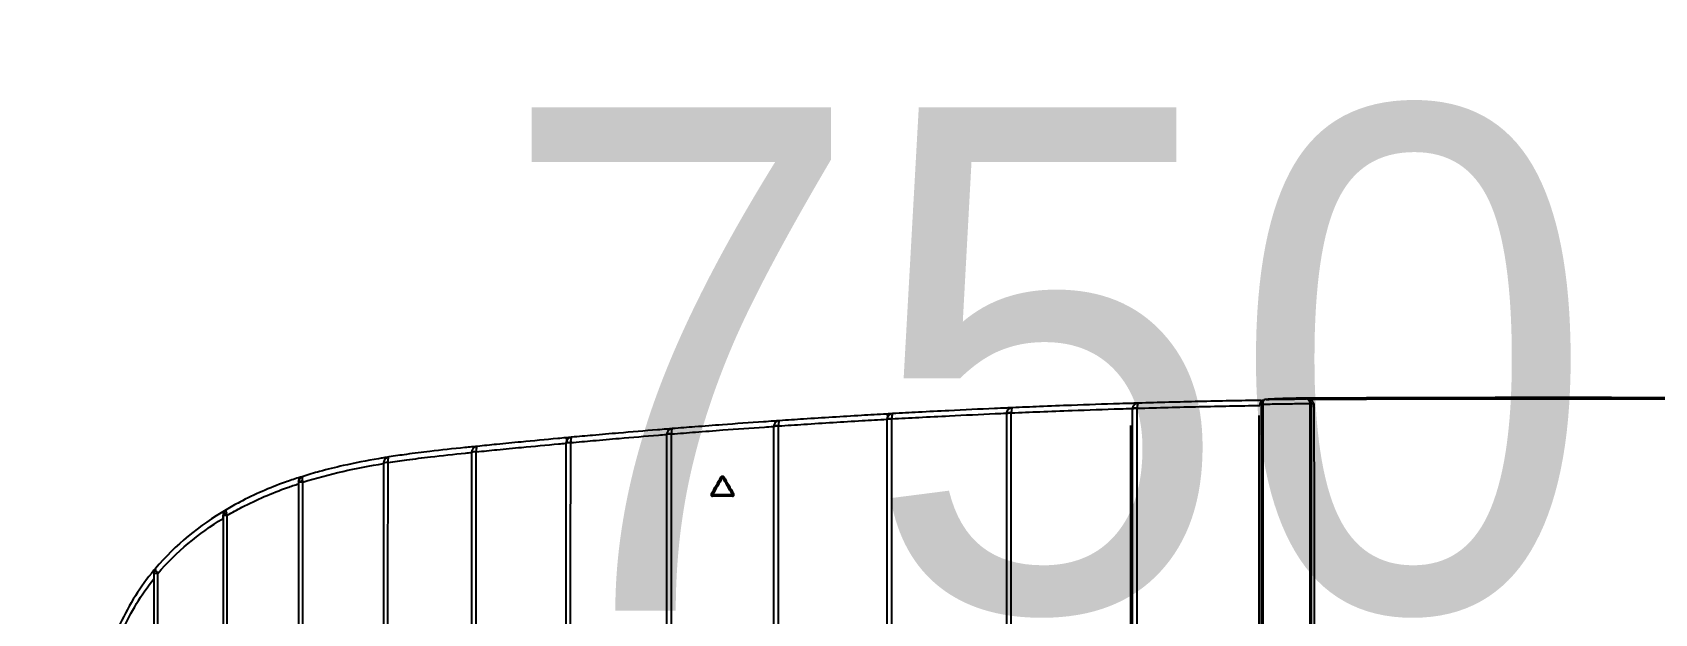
# Model space of a CAD drawing. Header units: inches. Extents: x -53835 to 52744, y -79586 to -50910.
# Drawn here: x 3322.4 to 3564.2, y -55171.4 to -55084.8 of the extents above; entities that cross this region are included whole.
import ezdxf

# ---------------------------------------------------------------- set-up
doc = ezdxf.new("R2010")
doc.units = ezdxf.units.IN
doc.header["$LTSCALE"] = 50
doc.header["$MEASUREMENT"] = 0
doc.layers.add('06-LIGHT', color=4, linetype='Continuous')
doc.layers.add('07-DIM WAL', color=5, linetype='Continuous')
doc.styles.add('스타일1', font='HY울릉도M.TTF')
doc.dimstyles.new('30', dxfattribs={"dimscale": 30, "dimtxt": 2.5, "dimasz": 2.5, "dimexe": 1.25, "dimexo": 2, "dimtad": 1, "dimdec": 0, "dimtxsty": '스타일1', "dimblk": 'DOTSMALL', "dimcen": 2.5, "dimclrd": 1, "dimclre": 1, "dimclrt": 2, "dimadec": 0, "dimazin": 0, "dimtfac": 1, "dimtix": 1, "dimtmove": 0, "dimatfit": 3, "dimldrblk": 'DOTSMALL', "dimfxl": 1.25, "dimarcsym": 0})

# ---------------------------------------------------------------- blocks, each defined once
blk = doc.blocks.new('_DOTSMALL')
at = {"color": 0, "linetype": 'ByBlock', "const_width": 0.5}
blk.add_lwpolyline([(-0.0625, 0, 1), (0.0625, 0, 1)], format="xyb", close=True, dxfattribs=at)
blk = doc.blocks.new('*D203')
at = {"layer": '07-DIM WAL', "color": 1, "lineweight": -2, "transparency": 16777216}
for p, q in [((3098.63, -55131.79), (3098.63, -55154.29)), ((3848.63, -55131.79), (3848.63, -55154.29)), ((3848.63, -55191.79), (3098.63, -55191.79))]:
    blk.add_line(p, q, dxfattribs=at)
at = {"layer": 'Defpoints', "color": 0, "transparency": 16777216}
for p in [(3098.63, -55191.79), (3098.63, -55191.79), (3848.63, -55191.79)]:
    blk.add_point(p, dxfattribs=at)
at = {"layer": '07-DIM WAL', "color": 1, "lineweight": -2, "transparency": 16777216, "xscale": 75, "yscale": 75, "zscale": 75, "rotation": 180}
blk.add_blockref('_DOTSMALL', (3098.63, -55191.79), dxfattribs=at)
at = {"layer": '07-DIM WAL', "color": 1, "lineweight": -2, "transparency": 16777216, "xscale": 75, "yscale": 75, "zscale": 75}
blk.add_blockref('_DOTSMALL', (3848.63, -55191.79), dxfattribs=at)
at = {"layer": '07-DIM WAL', "color": 2, "transparency": 16777216, "insert": (3473.63, -55134.04), "char_height": 75, "attachment_point": 5, "style": '스타일1'}
blk.add_mtext('750', dxfattribs=at)
blk = doc.blocks.new('*U255')
at = {"color": 8}
for p, q in [((0.23, 194), (0.05, 194)), ((0.05, 194), (0.05, 194)), ((0.16, 193.19), (0.16, 193.19)), ((0.09, 190.49), (0.09, 190.49)), ((0.1, 190.56), (0.1, 190.56)), ((0.12, 189.44), (0.12, 189.43)), ((0.25, 186.81), (0.25, 186.8)), ((0.25, 186.81), (0.25, 186.8)), ((5.89, 91.5), (5.89, 91.5)), ((7.26, 75.5), (7.26, 75.5)), ((18.64, 21), (18.64, 21))]:
    blk.add_line(p, q, dxfattribs=at)
for centre, radius, start, end in [((0.87, 193.8), 0.2, 90, 99.4283), ((15.4, 101.95), 0.25, 0, 120), ((15.4, 98.81), 0.25, 240, 0)]:
    blk.add_arc(centre, radius, start, end, dxfattribs=at)
at = {"color": 8, "extrusion": (0, 0, -1)}
blk.add_arc((-12.68, 100.38), 0.25, 300, 60, dxfattribs=at)
at = {"color": 8}
for centre, major_axis, ratio, start_param, end_param in [((1.22, 194.01), (-1, -0.011), 0.000851, 5.81073, 6.230827), ((0.73, 193.82), (-0.5, 0.021), 0.710917, 0.074486, 0.971745), ((0.78, 194.01), (-0.436, 0.245), 0.699022, 0.689796, 1.432768), ((0.81, 194.06), (-0.393, 0.309), 0.676566, 0.870738, 1.553972), ((0.87, 193.8), (0.033, -0.197), 0.348188, 3.1344, 4.658358), ((0.87, 193.8), (0, -0.2), 0.351833, 3.141593, 4.716068), ((0.99, 193.8), (0, -0.2), 0.205027, 3.141593, 4.714452), ((1.09, 186.26), (0, -0.2), 0.201921, 4.714424, 6.229723), ((1.81, 166.3), (0.127, 0.79), 0.18902, 1.609012, 3.142438), ((1.84, 166.3), (0, -0.8), 0.192414, 4.720156, 6.283185), ((2.54, 146.3), (0.111, 0.792), 0.18309, 1.608242, 3.142333), ((2.57, 146.3), (0, -0.8), 0.1863, 4.724017, 6.283185), ((3.49, 127.3), (0.096, 0.794), 0.175481, 1.613044, 3.142228), ((3.51, 127.3), (0, -0.8), 0.179084, 4.733363, 6.283185), ((4.61, 109.3), (0.081, 0.796), 0.16865, 1.619684, 3.142132), ((4.63, 109.3), (0, -0.8), 0.172581, 4.743891, 6.283185), ((12.68, 100.38), (0.125, -0.217), 0.126402, 3.141593, 4.620752), ((15.4, 101.95), (0.125, -0.217), 0.116328, 3.141593, 4.612423), ((15.4, 101.95), (-0.25, 0), 0.028883, 3.141593, 4.863098), ((12.68, 100.38), (-0.125, -0.217), 0.14247, 4.775685, 6.283185), ((15.4, 98.81), (-0.125, -0.217), 0.132333, 4.784137, 6.283185), ((15.4, 98.81), (0.25, 0), 0.003959, 0, 1.721518), ((5.87, 92.3), (0.067, 0.797), 0.161273, 1.629867, 3.14204), ((5.89, 92.3), (0, -0.8), 0.165536, 4.757669, 6.283185), ((7.25, 76.3), (0.052, 0.798), 0.150698, 1.642644, 3.141934), ((7.26, 76.3), (0, -0.8), 0.154906, 4.774382, 6.283185), ((8.7, 61.3), (0.033, 0.799), 0.136296, 1.657406, 3.14181), ((8.7, 61.3), (0, -0.8), 0.139682, 4.79332, 6.283185), ((10.39, 47.3), (0, 0.8), 0.145746, 1.678566, 3.141593), ((10.39, 47.3), (0, -0.8), 0.119511, 4.816375, 6.283185), ((13.43, 33.8), (0, -0.8), 0.265872, 4.896749, 6.283185), ((13.47, 33.8), (0, -0.8), 0.09375, 4.847187, 6.283185), ((18.64, 21.8), (0, 0.8), 0.414276, 1.924747, 3.141593), ((18.73, 21.8), (0, -0.8), 0.065781, 4.887072, 6.283185), ((27.95, 10.8), (0, -0.8), 0.036559, 4.947692, 6.283185), ((27.78, 10.8), (0, 0.8), 0.561889, 2.263316, 3.141593)]:
    blk.add_ellipse(centre, major_axis=major_axis, ratio=ratio, start_param=start_param, end_param=end_param, dxfattribs=at)
for points, degree in [([(2.71, 360.02), (0.55, 324.73), (-0.33, 289.36), (0.05, 194)], 3), ([(0.23, 194), (-0.16, 289.37), (0.73, 324.74), (2.88, 360.03)], 3), ([(0.23, 193.81), (0.23, 193.88), (0.23, 193.94), (0.23, 194)], 3), ([(0.33, 194), (0.35, 194.02), (0.37, 194.04), (0.4, 194.05)], 3), ([(0.95, 193.8), (0.9, 193.8), (0.85, 193.8), (0.8, 193.8)], 3), ([(0.87, 194), (0.91, 194), (0.95, 194), (0.99, 194)], 3), ([(0.99, 194), (1.16, 194), (1.33, 194), (1.5, 194)], 3), ([(0.09, 190.49), (0.1, 190.62), (0.1, 190.75), (0.11, 190.87)], 3), ([(0.13, 191.87), (0.1, 190.56)], 1), ([(0.16, 193.19), (0.14, 192.41)], 1), ([(0.09, 190.49), (0.09, 190.49), (0.09, 190.49), (0.09, 190.49)], 3), ([(0.4, 186), (0.4, 186.16), (0.39, 186.31), (0.39, 186.47)], 3), ([(0.63, 186), (0.48, 185.99), (0.4, 185.99), (0.4, 185.99)], 3), ([(0.63, 186), (0.65, 186.05), (0.7, 186.11), (0.75, 186.14)], 3), ([(0.99, 186.05), (1, 186.05), (1, 186.05), (1, 186.05)], 3), ([(1, 186.05), (1.61, 186.05), (2.22, 186.05), (2.84, 186.05)], 3), ([(0.85, 166.47), (0.86, 166.15), (0.87, 165.82), (0.88, 165.5)], 3), ([(1.69, 166.29), (1.68, 166.29), (1.67, 166.29), (1.66, 166.3)], 3), ([(1.68, 165.51), (1.74, 165.5), (1.79, 165.5), (1.84, 165.5)], 3), ([(1.58, 146.46), (1.59, 146.14), (1.6, 145.82), (1.62, 145.5)], 3), ([(2.42, 146.29), (2.41, 146.29), (2.4, 146.29), (2.39, 146.29)], 3), ([(2.43, 145.51), (2.48, 145.5), (2.52, 145.5), (2.57, 145.5)], 3), ([(3.13, 145.5), (3.13, 145.5), (3.13, 145.5), (3.13, 145.5)], 3), ([(2.57, 126.5), (2.57, 126.53), (2.76, 126.58), (3.06, 126.61)], 3), ([(3.37, 127.28), (3.36, 127.28), (3.35, 127.28), (3.34, 127.28)], 3), ([(3.39, 126.51), (3.43, 126.5), (3.47, 126.5), (3.51, 126.5)], 3), ([(3.64, 109.43), (3.66, 109.12), (3.68, 108.81), (3.7, 108.5)], 3), ([(4.49, 109.27), (4.49, 109.27), (4.48, 109.28), (4.47, 109.28)], 3), ([(4.53, 108.51), (4.56, 108.5), (4.6, 108.5), (4.63, 108.5)], 3), ([(4.9, 92.42), (4.93, 92.11), (4.95, 91.81), (4.97, 91.5)], 3), ([(5.76, 92.26), (5.75, 92.26), (5.75, 92.26), (5.74, 92.26)], 3), ([(5.81, 91.5), (5.83, 91.5), (5.86, 91.5), (5.89, 91.5)], 3), ([(6.28, 76.32), (6.3, 76.05), (6.33, 75.77), (6.35, 75.5)], 3), ([(6.35, 75.5), (6.35, 75.54), (6.73, 75.61), (7.2, 75.66)], 3), ([(7.14, 76.25), (7.13, 76.25), (7.13, 76.25), (7.12, 76.25)], 3), ([(76.54, 76.23), (53.32, 76.23), (30.15, 76.24), (7.14, 76.25)], 3), ([(7.2, 75.5), (7.22, 75.5), (7.24, 75.5), (7.26, 75.5)], 3), ([(7.26, 75.5), (30.26, 75.5), (53.41, 75.5), (76.61, 75.5)], 3), ([(8.59, 61.24), (8.59, 61.24), (8.59, 61.24), (8.58, 61.24)], 3), ([(78.06, 61.2), (54.84, 61.2), (31.66, 61.22), (8.59, 61.24)], 3), ([(8.66, 60.5), (8.68, 60.5), (8.69, 60.5), (8.7, 60.5)], 3), ([(8.7, 60.5), (31.76, 60.5), (54.93, 60.5), (78.14, 60.5)], 3), ([(9.41, 47.35), (9.45, 47.06), (9.49, 46.78), (9.54, 46.5)], 3), ([(10.3, 47.22), (10.29, 47.22), (10.28, 47.21), (10.27, 47.21)], 3), ([(79.64, 47.16), (56.48, 47.17), (33.35, 47.19), (10.3, 47.22)], 3), ([(10.39, 46.5), (33.44, 46.5), (56.56, 46.5), (79.72, 46.5)], 3), ([(10.39, 46.5), (10.39, 46.5), (10.39, 46.5), (10.39, 46.5)], 3), ([(13.39, 33.69), (12.09, 37.86), (11.15, 42.17), (10.44, 46.5)], 3), ([(13.39, 33.69), (13.34, 33.68), (13.28, 33.67), (13.22, 33.65)], 3), ([(81.3, 33.62), (58.63, 33.63), (35.99, 33.66), (13.39, 33.69)], 3), ([(12.71, 33), (12.7, 33.01), (12.8, 33.05), (12.97, 33.11)], 3), ([(13.43, 33), (13.44, 33), (13.46, 33), (13.47, 33)], 3), ([(13.47, 33), (36.07, 33), (58.71, 33), (81.38, 33)], 3), ([(17.79, 21.49), (20.27, 17.25), (23.41, 13.38), (27.13, 10.24)], 3), ([(18.67, 21.66), (18.56, 21.61), (18.44, 21.56), (18.33, 21.52)], 3), ([(27.93, 10.61), (24.48, 13.56), (21.57, 17.12), (19.17, 21)], 3), ([(27.43, 10), (27.43, 10)], 1)]:
    blk.add_open_spline(points, degree=degree, dxfattribs=at)
for points, degree, knots in [([(0.05, 194), (0.05, 193.53), (0.06, 193.07), (0.07, 192.25), (0.07, 191.9), (0.08, 191.2), (0.09, 190.84), (0.09, 190.49)], 3, [0, 0, 0, 0, 0.399294, 0.399294, 0.699647, 0.699647, 1, 1, 1, 1]), ([(0.8, 193.8), (0.74, 193.79), (0.68, 193.78), (0.54, 193.73), (0.47, 193.69), (0.34, 193.6), (0.28, 193.53), (0.19, 193.38), (0.16, 193.28), (0.16, 193.19)], 3, [0, 0, 0, 0, 0.154456, 0.154456, 0.374956, 0.374956, 0.653826, 0.653826, 1, 1, 1, 1]), ([(0.23, 193.81), (0.23, 193.87), (0.26, 193.93), (0.32, 193.99), (0.33, 194), (0.33, 194)], 3, [0, 0, 0, 0, 0.894177, 0.894177, 1, 1, 1, 1]), ([(0.4, 194.05), (0.43, 194.07), (0.47, 194.09), (0.58, 194.16), (0.66, 194.21), (0.79, 194.28), (0.82, 194.29), (0.88, 194.32), (0.9, 194.34), (0.95, 194.36), (0.96, 194.37), (0.98, 194.38), (0.99, 194.38), (1, 194.39), (1.01, 194.39), (1.01, 194.4), (1.02, 194.4), (1.02, 194.4), (1.02, 194.4), (1.03, 194.4)], 3, [0, 0, 0, 0, 0.211843, 0.211843, 0.618776, 0.618776, 0.759942, 0.759942, 0.870728, 0.870728, 0.929874, 0.929874, 0.961875, 0.961875, 0.979256, 0.979256, 0.992466, 0.992466, 1, 1, 1, 1]), ([(1.03, 194.4), (1.03, 194.4), (1.02, 194.4), (1.02, 194.39), (1.02, 194.39), (1.02, 194.38), (1.01, 194.38), (1.01, 194.36), (1, 194.36), (0.99, 194.33), (0.99, 194.32), (0.97, 194.28), (0.95, 194.25), (0.92, 194.19), (0.91, 194.15), (0.87, 194.07), (0.86, 194.03), (0.84, 193.99)], 3, [0, 0, 0, 0, 0.013568, 0.013568, 0.037214, 0.037214, 0.068468, 0.068468, 0.126077, 0.126077, 0.232683, 0.232683, 0.432706, 0.432706, 0.68324, 0.68324, 1, 1, 1, 1]), ([(0.9, 193.94), (5.81, 193.94), (10.75, 193.94), (20.63, 193.94), (25.58, 193.94), (40.44, 193.94), (50.37, 193.94), (80.23, 193.94), (100.21, 193.94), (140.17, 193.94), (160.16, 193.94), (200.13, 193.94), (220.12, 193.94), (320.05, 193.94), (400, 193.94), (479.94, 193.94)], 3, [0, 0, 0, 0, 0.03125, 0.03125, 0.0625, 0.0625, 0.125, 0.125, 0.25, 0.25, 0.375, 0.375, 0.5, 0.5, 1, 1, 1, 1]), ([(479.94, 193.8), (400.01, 193.8), (320.07, 193.8), (220.16, 193.8), (200.17, 193.8), (160.21, 193.8), (140.22, 193.8), (100.27, 193.8), (80.31, 193.8), (50.44, 193.8), (40.5, 193.8), (25.63, 193.8), (20.67, 193.8), (10.79, 193.8), (5.84, 193.8), (0.95, 193.8)], 3, [0, 0, 0, 0, 0.5, 0.5, 0.625, 0.625, 0.75, 0.75, 0.875, 0.875, 0.9375, 0.9375, 0.96875, 0.96875, 1, 1, 1, 1]), ([(0.95, 193.8), (0.95, 193.4), (0.96, 193.01), (0.97, 191.74), (0.98, 190.88), (1.01, 189.14), (1.02, 188.28), (1.04, 187.03), (1.05, 186.64), (1.05, 186.26)], 3, [0, 0, 0, 0, 0.157944, 0.157944, 0.502409, 0.502409, 0.846873, 0.846873, 1, 1, 1, 1]), ([(1.03, 194.4), (4.91, 194.37), (8.8, 194.41), (16.61, 194.41), (20.52, 194.41), (32.26, 194.41), (40.12, 194.41), (63.7, 194.41), (79.47, 194.41), (111.03, 194.41), (126.83, 194.41), (158.43, 194.41), (174.24, 194.41), (190.04, 194.41)], 3, [0, 0, 0, 0, 0.0625, 0.0625, 0.125, 0.125, 0.25, 0.25, 0.5, 0.5, 0.75, 0.75, 1, 1, 1, 1]), ([(189.04, 194), (186.07, 194), (183.09, 194), (160.13, 194), (140.14, 194), (100.18, 194), (80.2, 194), (50.34, 194), (40.41, 194), (25.55, 194), (20.6, 194), (10.93, 194), (6.2, 194), (1.5, 194)], 3, [0, 0, 0, 0, 0.047401, 0.047401, 0.366063, 0.366063, 0.684724, 0.684724, 0.844055, 0.844055, 0.92372, 0.92372, 1, 1, 1, 1]), ([(0.16, 193.19), (0.15, 192.75), (0.14, 192.31), (0.12, 191.43), (0.11, 191), (0.1, 190.56)], 3, [0, 0, 0, 0, 0.5, 0.5, 1, 1, 1, 1]), ([(0.25, 186.81), (0.24, 187.01), (0.24, 187.2), (0.22, 188.27), (0.21, 189.13), (0.19, 190.87), (0.18, 191.73), (0.16, 192.79), (0.16, 192.99), (0.16, 193.19)], 3, [0, 0, 0, 0, 0.092547, 0.092547, 0.500171, 0.500171, 0.907796, 0.907796, 1, 1, 1, 1]), ([(0.1, 190.56), (0.1, 190.49), (0.1, 190.42), (0.1, 190.26), (0.1, 190.17), (0.1, 190), (0.1, 189.91), (0.1, 189.74), (0.11, 189.65), (0.11, 189.53), (0.11, 189.48), (0.12, 189.44)], 3, [0, 0, 0, 0, 0.214453, 0.214453, 0.429132, 0.429132, 0.640881, 0.640881, 0.851843, 0.851843, 1, 1, 1, 1]), ([(0.12, 189.44), (0.14, 189), (0.16, 188.56), (0.2, 187.68), (0.22, 187.25), (0.25, 186.81)], 3, [0, 0, 0, 0, 0.5, 0.5, 1, 1, 1, 1]), ([(0.25, 186.81), (0.25, 186.74), (0.26, 186.68), (0.33, 186.53), (0.38, 186.45), (0.51, 186.34), (0.58, 186.3), (0.66, 186.26), (0.67, 186.26), (0.69, 186.25)], 3, [0, 0, 0, 0, 0.291599, 0.291599, 0.694986, 0.694986, 0.955686, 0.955686, 1, 1, 1, 1]), ([(0.26, 186.8), (0.26, 186.69), (0.3, 186.48), (0.48, 186.21), (0.66, 186.1), (0.76, 186.06)], 3, [0, 0, 0, 0, 0.370538, 0.716833, 1, 1, 1, 1]), ([(0.4, 186), (0.45, 182.72), (0.52, 179.43), (0.66, 172.92), (0.75, 169.7), (0.84, 166.47)], 3, [0, 0, 0, 0, 0.504534, 0.504534, 1, 1, 1, 1]), ([(1.2, 185.82), (1.11, 185.82), (1.03, 185.83), (0.87, 185.87), (0.8, 185.89), (0.7, 185.95), (0.66, 185.97), (0.63, 186)], 3, [0, 0, 0, 0, 0.3816, 0.3816, 0.752011, 0.752011, 1, 1, 1, 1]), ([(0.77, 186.05), (0.77, 186.05), (0.76, 186.05), (0.75, 186.06), (0.74, 186.06), (0.72, 186.07), (0.72, 186.08), (0.71, 186.09), (0.7, 186.11), (0.69, 186.14), (0.69, 186.16), (0.68, 186.2), (0.68, 186.23), (0.69, 186.25), (0.69, 186.25), (0.69, 186.25)], 3, [0, 0, 0, 0, 0.0305, 0.0305, 0.248677, 0.248677, 0.304697, 0.304697, 0.529926, 0.529926, 0.756562, 0.756562, 0.983109, 0.983109, 1, 1, 1, 1]), ([(0.69, 186.25), (0.7, 186.25), (0.72, 186.25), (0.84, 186.26), (0.94, 186.26), (1.05, 186.26)], 3, [0, 0, 0, 0, 0.159863, 0.159863, 1, 1, 1, 1]), ([(1.09, 186.06), (1, 186.06), (0.92, 186.06), (0.82, 186.06), (0.79, 186.05), (0.77, 186.05)], 3, [0, 0, 0, 0, 0.750656, 0.750656, 1, 1, 1, 1]), ([(0.77, 186.05), (0.77, 186.05), (0.78, 186.05), (0.8, 186.05), (0.81, 186.05), (0.84, 186.05), (0.86, 186.05), (0.92, 186.05), (0.96, 186.05), (0.99, 186.05)], 3, [0, 0, 0, 0, 0.113501, 0.113501, 0.256211, 0.256211, 0.505873, 0.505873, 1, 1, 1, 1]), ([(1.05, 186.26), (5.95, 186.26), (10.89, 186.26), (20.78, 186.26), (25.73, 186.26), (40.61, 186.26), (50.55, 186.26), (80.42, 186.26), (100.38, 186.26), (140.31, 186.26), (160.28, 186.26), (200.24, 186.26), (220.22, 186.26), (320.11, 186.26), (400.03, 186.26), (479.94, 186.26)], 3, [0, 0, 0, 0, 0.03125, 0.03125, 0.0625, 0.0625, 0.125, 0.125, 0.25, 0.25, 0.375, 0.375, 0.5, 0.5, 1, 1, 1, 1]), ([(479.94, 186.06), (400.03, 186.06), (320.12, 186.06), (220.24, 186.06), (200.26, 186.06), (160.31, 186.06), (140.32, 186.06), (100.39, 186.06), (80.43, 186.06), (50.57, 186.06), (40.64, 186.06), (25.77, 186.06), (20.81, 186.06), (10.93, 186.06), (5.99, 186.06), (1.09, 186.06)], 3, [0, 0, 0, 0, 0.5, 0.5, 0.625, 0.625, 0.75, 0.75, 0.875, 0.875, 0.9375, 0.9375, 0.96875, 0.96875, 1, 1, 1, 1]), ([(1.66, 166.3), (1.56, 169.59), (1.47, 172.87), (1.32, 179.38), (1.26, 182.6), (1.2, 185.82)], 3, [0, 0, 0, 0, 0.505483, 0.505483, 1, 1, 1, 1]), ([(110.14, 185.7), (92.03, 185.7), (73.95, 185.7), (46.89, 185.7), (37.88, 185.7), (20.18, 185.7), (11.47, 185.7), (2.83, 185.7)], 3, [0, 0, 0, 0, 0.503675, 0.503675, 0.755513, 0.755513, 1, 1, 1, 1]), ([(2.84, 186.05), (2.84, 186.04), (2.84, 186.03), (2.84, 186.02), (2.84, 186.02), (2.84, 186.02)], 3, [0, 0, 0, 0, 0.865418, 0.865418, 1, 1, 1, 1]), ([(2.84, 186.02), (7.73, 186.02), (12.66, 186.02), (22.51, 186.02), (27.44, 186.02), (42.25, 186.02), (52.15, 186.02), (81.91, 186.02), (101.8, 186.02), (141.56, 186.02), (161.46, 186.02), (201.24, 186.02), (221.14, 186.02), (320.6, 186.02), (400.17, 186.02), (479.74, 186.02)], 3, [0, 0, 0, 0, 0.03125, 0.03125, 0.0625, 0.0625, 0.125, 0.125, 0.25, 0.25, 0.375, 0.375, 0.5, 0.5, 1, 1, 1, 1]), ([(0.84, 166.47), (0.84, 166.47), (0.84, 166.47), (0.85, 166.45), (0.85, 166.44), (0.89, 166.41), (0.91, 166.4), (1, 166.36), (1.08, 166.35), (1.23, 166.32), (1.31, 166.31), (1.47, 166.3), (1.56, 166.3), (1.66, 166.3)], 3, [0, 0, 0, 0, 0.004657, 0.004657, 0.171177, 0.171177, 0.329676, 0.329676, 0.60266, 0.60266, 0.791779, 0.791779, 1, 1, 1, 1]), ([(0.84, 166.47), (0.84, 166.47), (0.84, 166.47), (0.85, 166.39), (0.86, 166.31), (0.9, 166.17), (0.92, 166.1), (1.02, 165.93), (1.1, 165.83), (1.26, 165.69), (1.33, 165.64), (1.5, 165.56), (1.59, 165.53), (1.68, 165.51)], 3, [0, 0, 0, 0, 0.004657, 0.004657, 0.171178, 0.171178, 0.329678, 0.329678, 0.602664, 0.602664, 0.791782, 0.791782, 1, 1, 1, 1]), ([(0.88, 165.5), (0.88, 165.5), (0.88, 165.5), (0.9, 164.83), (0.92, 164.16), (1.02, 160.96), (1.1, 158.41), (1.26, 154.17), (1.32, 152.47), (1.45, 149.34), (1.51, 147.9), (1.57, 146.46)], 3, [0, 0, 0, 0, 0.000003, 0.000003, 0.105523, 0.105523, 0.506415, 0.506415, 0.773572, 0.773572, 1, 1, 1, 1]), ([(110.14, 166.3), (91.98, 166.29), (73.83, 166.29), (46.68, 166.29), (37.64, 166.29), (19.62, 166.29), (10.61, 166.29), (1.69, 166.29)], 3, [0, 0, 0, 0, 0.5, 0.5, 0.75, 0.75, 1, 1, 1, 1]), ([(2.39, 146.29), (2.33, 147.8), (2.26, 149.32), (2.13, 152.53), (2.07, 154.24), (1.91, 158.5), (1.82, 161.06), (1.72, 164.24), (1.71, 164.87), (1.69, 165.5), (1.69, 165.5), (1.69, 165.5)], 3, [0, 0, 0, 0, 0.235766, 0.235766, 0.501866, 0.501866, 0.901174, 0.901174, 0.999997, 0.999997, 1, 1, 1, 1]), ([(1.84, 165.5), (7.54, 165.5), (13.28, 165.5), (24.76, 165.5), (30.51, 165.5), (47.77, 165.5), (59.31, 165.5), (70.86, 165.5)], 3, [0, 0, 0, 0, 0.25, 0.25, 0.5, 0.5, 1, 1, 1, 1]), ([(57.94, 165.3), (48.98, 165.3), (40.03, 165.3), (22.17, 165.3), (13.25, 165.3), (4.39, 165.3)], 3, [0, 0, 0, 0, 0.5, 0.5, 1, 1, 1, 1]), ([(1.57, 146.46), (1.57, 146.46), (1.57, 146.46), (1.57, 146.44), (1.58, 146.42), (1.62, 146.4), (1.64, 146.38), (1.73, 146.35), (1.81, 146.33), (1.97, 146.31), (2.04, 146.3), (2.2, 146.29), (2.3, 146.29), (2.39, 146.29)], 3, [0, 0, 0, 0, 0.004636, 0.004636, 0.174157, 0.174157, 0.335163, 0.335163, 0.60541, 0.60541, 0.79332, 0.79332, 1, 1, 1, 1]), ([(1.57, 146.46), (1.57, 146.46), (1.57, 146.45), (1.57, 146.37), (1.59, 146.3), (1.63, 146.15), (1.66, 146.08), (1.75, 145.91), (1.84, 145.81), (2, 145.67), (2.07, 145.63), (2.24, 145.55), (2.33, 145.52), (2.43, 145.51)], 3, [0, 0, 0, 0, 0.004636, 0.004636, 0.174161, 0.174161, 0.335167, 0.335167, 0.60541, 0.60541, 0.793318, 0.793318, 1, 1, 1, 1]), ([(1.62, 145.5), (1.62, 145.5), (1.62, 145.5), (1.64, 144.87), (1.67, 144.25), (1.81, 141.21), (1.92, 138.79), (2.12, 134.75), (2.2, 133.14), (2.36, 130.16), (2.44, 128.8), (2.51, 127.44)], 3, [0, 0, 0, 0, 0.000003, 0.000003, 0.104408, 0.104408, 0.506463, 0.506463, 0.77438, 0.77438, 1, 1, 1, 1]), ([(71.6, 146.29), (60.01, 146.29), (48.45, 146.29), (25.37, 146.29), (13.84, 146.29), (2.42, 146.29)], 3, [0, 0, 0, 0, 0.5, 0.5, 1, 1, 1, 1]), ([(3.34, 127.28), (3.26, 128.72), (3.18, 130.15), (3.02, 133.2), (2.94, 134.83), (2.74, 138.88), (2.62, 141.31), (2.49, 144.33), (2.46, 144.91), (2.44, 145.5), (2.44, 145.5), (2.44, 145.5)], 3, [0, 0, 0, 0, 0.235564, 0.235564, 0.502554, 0.502554, 0.903218, 0.903218, 0.999997, 0.999997, 1, 1, 1, 1]), ([(2.57, 145.5), (13.97, 145.5), (25.48, 145.5), (48.52, 145.5), (60.07, 145.5), (71.64, 145.5)], 3, [0, 0, 0, 0, 0.5, 0.5, 1, 1, 1, 1]), ([(2.51, 127.44), (2.51, 127.44), (2.51, 127.44), (2.51, 127.43), (2.52, 127.41), (2.56, 127.38), (2.59, 127.37), (2.68, 127.34), (2.76, 127.32), (2.92, 127.3), (2.99, 127.29), (3.16, 127.28), (3.25, 127.28), (3.34, 127.28)], 3, [0, 0, 0, 0, 0.004615, 0.004615, 0.177178, 0.177178, 0.340689, 0.340689, 0.607806, 0.607806, 0.79476, 0.79476, 1, 1, 1, 1]), ([(2.51, 127.44), (2.51, 127.44), (2.51, 127.44), (2.52, 127.36), (2.53, 127.28), (2.58, 127.13), (2.61, 127.06), (2.71, 126.89), (2.79, 126.79), (2.96, 126.66), (3.03, 126.62), (3.2, 126.54), (3.3, 126.52), (3.39, 126.51)], 3, [0, 0, 0, 0, 0.004615, 0.004615, 0.177182, 0.177182, 0.340693, 0.340693, 0.607806, 0.607806, 0.794758, 0.794758, 1, 1, 1, 1]), ([(2.52, 127.44), (2.53, 127.26), (2.54, 127.08), (2.56, 126.76), (2.56, 126.63), (2.57, 126.5), (2.57, 126.5), (2.57, 126.5)], 3, [0, 0, 0, 0, 0.584735, 0.584735, 0.999937, 0.999937, 1, 1, 1, 1]), ([(2.57, 126.5), (2.57, 126.5), (2.57, 126.5), (2.65, 125.15), (2.72, 123.81), (2.89, 120.93), (2.99, 119.4), (3.18, 116.33), (3.28, 114.8), (3.46, 111.99), (3.55, 110.71), (3.63, 109.43)], 3, [0, 0, 0, 0, 0.000004, 0.000004, 0.237138, 0.237138, 0.506455, 0.506455, 0.775615, 0.775615, 1, 1, 1, 1]), ([(72.59, 127.29), (61, 127.29), (49.43, 127.28), (26.34, 127.28), (14.81, 127.28), (3.37, 127.28)], 3, [0, 0, 0, 0, 0.5, 0.5, 1, 1, 1, 1]), ([(4.47, 109.28), (4.38, 110.63), (4.29, 111.98), (4.1, 114.87), (4, 116.41), (3.81, 119.5), (3.72, 121.04), (3.55, 123.89), (3.47, 125.2), (3.4, 126.51)], 3, [0, 0, 0, 0, 0.234873, 0.234873, 0.503118, 0.503118, 0.771519, 0.771519, 1, 1, 1, 1]), ([(3.51, 126.5), (14.94, 126.5), (26.45, 126.5), (49.51, 126.5), (61.07, 126.5), (72.64, 126.5)], 3, [0, 0, 0, 0, 0.5, 0.5, 1, 1, 1, 1]), ([(3.63, 109.43), (3.63, 109.43), (3.63, 109.43), (3.63, 109.41), (3.65, 109.4), (3.69, 109.37), (3.71, 109.35), (3.81, 109.32), (3.89, 109.3), (4.05, 109.29), (4.12, 109.28), (4.28, 109.27), (4.38, 109.27), (4.47, 109.28)], 3, [0, 0, 0, 0, 0.004597, 0.004597, 0.179593, 0.179593, 0.345083, 0.345083, 0.60954, 0.60954, 0.795855, 0.795855, 1, 1, 1, 1]), ([(3.63, 109.43), (3.63, 109.43), (3.63, 109.43), (3.64, 109.34), (3.66, 109.26), (3.7, 109.11), (3.74, 109.04), (3.84, 108.87), (3.93, 108.78), (4.09, 108.65), (4.17, 108.61), (4.34, 108.54), (4.43, 108.52), (4.53, 108.51)], 3, [0, 0, 0, 0, 0.004597, 0.004597, 0.179597, 0.179597, 0.345088, 0.345088, 0.609538, 0.609538, 0.795853, 0.795853, 1, 1, 1, 1]), ([(3.7, 108.5), (3.7, 108.5), (3.7, 108.5), (3.74, 107.97), (3.78, 107.43), (3.96, 104.72), (4.12, 102.54), (4.39, 98.91), (4.5, 97.46), (4.71, 94.81), (4.8, 93.61), (4.9, 92.42)], 3, [0, 0, 0, 0, 0.000004, 0.000004, 0.099857, 0.099857, 0.50649, 0.50649, 0.77742, 0.77742, 1, 1, 1, 1]), ([(73.77, 109.28), (62.17, 109.28), (50.59, 109.28), (27.49, 109.27), (15.95, 109.27), (4.49, 109.27)], 3, [0, 0, 0, 0, 0.5, 0.5, 1, 1, 1, 1]), ([(5.74, 92.26), (5.64, 93.53), (5.54, 94.8), (5.33, 97.53), (5.22, 98.99), (4.95, 102.65), (4.79, 104.85), (4.61, 107.52), (4.57, 108.01), (4.54, 108.5), (4.54, 108.5), (4.54, 108.5)], 3, [0, 0, 0, 0, 0.233824, 0.233824, 0.504066, 0.504066, 0.909668, 0.909668, 0.999996, 0.999996, 1, 1, 1, 1]), ([(4.63, 108.5), (16.08, 108.5), (27.6, 108.5), (50.68, 108.5), (62.24, 108.5), (73.83, 108.5)], 3, [0, 0, 0, 0, 0.5, 0.5, 1, 1, 1, 1]), ([(12.56, 100.6), (13, 100.85), (13.44, 101.11), (14.35, 101.63), (14.81, 101.9), (15.27, 102.16)], 3, [0, 0, 0, 0, 0.489286, 0.489286, 1, 1, 1, 1]), ([(15.36, 101.96), (14.9, 101.69), (14.43, 101.42), (13.53, 100.9), (13.09, 100.64), (12.64, 100.39)], 3, [0, 0, 0, 0, 0.510714, 0.510714, 1, 1, 1, 1]), ([(15.36, 98.82), (15.36, 99.34), (15.36, 99.86), (15.36, 100.91), (15.36, 101.43), (15.36, 101.96)], 3, [0, 0, 0, 0, 0.50116, 0.50116, 1, 1, 1, 1]), ([(15.65, 101.95), (15.65, 101.43), (15.65, 100.91), (15.65, 99.86), (15.65, 99.34), (15.65, 98.81)], 3, [0, 0, 0, 0, 0.498839, 0.498839, 1, 1, 1, 1]), ([(15.27, 98.6), (14.83, 98.85), (14.38, 99.11), (13.48, 99.63), (13.02, 99.9), (12.56, 100.16)], 3, [0, 0, 0, 0, 0.489926, 0.489926, 1, 1, 1, 1]), ([(12.64, 100.39), (13.1, 100.12), (13.57, 99.85), (14.47, 99.33), (14.91, 99.07), (15.36, 98.82)], 3, [0, 0, 0, 0, 0.510078, 0.510078, 1, 1, 1, 1]), ([(4.9, 92.42), (4.9, 92.42), (4.9, 92.42), (4.9, 92.4), (4.91, 92.38), (4.95, 92.35), (4.98, 92.34), (5.08, 92.3), (5.16, 92.29), (5.31, 92.27), (5.39, 92.26), (5.55, 92.26), (5.65, 92.26), (5.74, 92.26)], 3, [0, 0, 0, 0, 0.004579, 0.004579, 0.181838, 0.181838, 0.349144, 0.349144, 0.6109, 0.6109, 0.796796, 0.796796, 1, 1, 1, 1]), ([(4.9, 92.42), (4.9, 92.42), (4.9, 92.42), (4.9, 92.33), (4.92, 92.25), (4.97, 92.1), (5.01, 92.03), (5.11, 91.86), (5.2, 91.77), (5.37, 91.64), (5.45, 91.6), (5.62, 91.53), (5.71, 91.51), (5.81, 91.5)], 3, [0, 0, 0, 0, 0.004579, 0.004579, 0.181841, 0.181841, 0.349149, 0.349149, 0.610898, 0.610898, 0.796793, 0.796793, 1, 1, 1, 1]), ([(4.97, 91.5), (4.97, 91.5), (4.97, 91.5), (5.01, 91.01), (5.05, 90.53), (5.26, 87.99), (5.43, 85.92), (5.72, 82.49), (5.84, 81.11), (6.06, 78.63), (6.16, 77.52), (6.26, 76.41)], 3, [0, 0, 0, 0, 0.000004, 0.000004, 0.096735, 0.096735, 0.506429, 0.506429, 0.779373, 0.779373, 1, 1, 1, 1]), ([(75.09, 92.26), (69.32, 92.26), (63.54, 92.26), (51.83, 92.26), (45.9, 92.26), (33.39, 92.26), (26.81, 92.26), (15.41, 92.26), (10.58, 92.26), (5.76, 92.26)], 3, [0, 0, 0, 0, 0.249054, 0.249054, 0.505367, 0.505367, 0.790188, 0.790188, 1, 1, 1, 1]), ([(7.12, 76.25), (7.02, 77.43), (6.91, 78.61), (6.68, 81.18), (6.56, 82.57), (6.26, 86.03), (6.09, 88.11), (5.89, 90.62), (5.85, 91.06), (5.82, 91.5), (5.82, 91.5), (5.82, 91.5)], 3, [0, 0, 0, 0, 0.232545, 0.232545, 0.504897, 0.504897, 0.913704, 0.913704, 0.999996, 0.999996, 1, 1, 1, 1]), ([(5.89, 91.5), (10.7, 91.5), (15.53, 91.5), (26.92, 91.5), (33.49, 91.5), (45.99, 91.5), (51.92, 91.5), (63.62, 91.5), (69.39, 91.5), (75.16, 91.5)], 3, [0, 0, 0, 0, 0.20974, 0.20974, 0.494552, 0.494552, 0.750903, 0.750903, 1, 1, 1, 1]), ([(6.26, 76.41), (6.26, 76.41), (6.26, 76.41), (6.27, 76.4), (6.27, 76.4), (6.27, 76.38), (6.28, 76.37), (6.32, 76.34), (6.36, 76.32), (6.45, 76.29), (6.53, 76.27), (6.69, 76.25), (6.77, 76.25), (6.94, 76.24), (7.03, 76.25), (7.12, 76.25)], 3, [0, 0, 0, 0, 0.004554, 0.004554, 0.044272, 0.044272, 0.184889, 0.184889, 0.355045, 0.355045, 0.613023, 0.613023, 0.798214, 0.798214, 1, 1, 1, 1]), ([(6.26, 76.41), (6.26, 76.41), (6.27, 76.41), (6.27, 76.38), (6.27, 76.37), (6.28, 76.28), (6.3, 76.22), (6.35, 76.08), (6.39, 76.01), (6.5, 75.84), (6.58, 75.75), (6.75, 75.63), (6.83, 75.59), (7, 75.53), (7.1, 75.51), (7.2, 75.5)], 3, [0, 0, 0, 0, 0.004555, 0.004555, 0.044275, 0.044275, 0.184893, 0.184893, 0.355049, 0.355049, 0.61302, 0.61302, 0.79821, 0.79821, 1, 1, 1, 1]), ([(6.35, 75.5), (6.35, 75.5), (6.35, 75.5), (6.39, 75.06), (6.43, 74.63), (6.65, 72.25), (6.83, 70.31), (7.15, 67.07), (7.27, 65.77), (7.5, 63.45), (7.61, 62.43), (7.71, 61.4)], 3, [0, 0, 0, 0, 0.000004, 0.000004, 0.093122, 0.093122, 0.506225, 0.506225, 0.781415, 0.781415, 1, 1, 1, 1]), ([(8.58, 61.24), (8.47, 62.33), (8.36, 63.43), (8.12, 65.84), (8, 67.14), (7.68, 70.41), (7.5, 72.38), (7.28, 74.72), (7.24, 75.11), (7.21, 75.5), (7.21, 75.5), (7.21, 75.5)], 3, [0, 0, 0, 0, 0.231179, 0.231179, 0.505815, 0.505815, 0.918087, 0.918087, 0.999996, 0.999996, 1, 1, 1, 1]), ([(7.26, 75.5), (23.13, 75.5), (41.41, 75.5), (58.56, 75.5), (76.61, 75.5)], 2, [0, 0, 0, 0.492905, 0.492905, 1, 1, 1]), ([(7.71, 61.4), (7.71, 61.4), (7.71, 61.4), (7.71, 61.39), (7.71, 61.38), (7.72, 61.36), (7.73, 61.35), (7.78, 61.32), (7.81, 61.3), (7.91, 61.27), (7.99, 61.25), (8.15, 61.23), (8.23, 61.23), (8.4, 61.23), (8.49, 61.23), (8.58, 61.24)], 3, [0, 0, 0, 0, 0.004516, 0.004516, 0.060274, 0.060274, 0.189768, 0.189768, 0.363921, 0.363921, 0.61661, 0.61661, 0.800474, 0.800474, 1, 1, 1, 1]), ([(7.71, 61.4), (7.71, 61.4), (7.71, 61.4), (7.71, 61.37), (7.72, 61.34), (7.73, 61.25), (7.75, 61.19), (7.8, 61.06), (7.84, 60.99), (7.96, 60.82), (8.05, 60.74), (8.22, 60.62), (8.3, 60.58), (8.47, 60.52), (8.57, 60.5), (8.66, 60.5)], 3, [0, 0, 0, 0, 0.004516, 0.004516, 0.060277, 0.060277, 0.189772, 0.189772, 0.363924, 0.363924, 0.616606, 0.616606, 0.800469, 0.800469, 1, 1, 1, 1]), ([(7.72, 61.35), (7.75, 61.07), (7.78, 60.78), (7.84, 60.14), (7.88, 59.77), (8.1, 57.56), (8.3, 55.7), (8.66, 52.62), (8.82, 51.38), (9.12, 49.21), (9.25, 48.28), (9.4, 47.35)], 3, [0, 0, 0, 0, 0.060502, 0.060502, 0.138457, 0.138457, 0.534383, 0.534383, 0.798681, 0.798681, 1, 1, 1, 1]), ([(10.3, 47.22), (10.14, 48.22), (9.99, 49.22), (9.69, 51.46), (9.53, 52.7), (9.16, 55.81), (8.96, 57.68), (8.74, 59.87), (8.71, 60.18), (8.68, 60.5), (8.68, 60.5), (8.68, 60.5)], 3, [0, 0, 0, 0, 0.227114, 0.227114, 0.507581, 0.507581, 0.928515, 0.928515, 0.999968, 0.999968, 1, 1, 1, 1]), ([(9.4, 47.35), (9.4, 47.35), (9.4, 47.34), (9.4, 47.34), (9.4, 47.33), (9.41, 47.31), (9.42, 47.3), (9.46, 47.27), (9.5, 47.25), (9.6, 47.22), (9.68, 47.21), (9.84, 47.19), (9.91, 47.19), (10.08, 47.2), (10.18, 47.2), (10.27, 47.21)], 3, [0, 0, 0, 0, 0.004561, 0.004561, 0.045321, 0.045321, 0.183106, 0.183106, 0.351747, 0.351747, 0.609125, 0.609125, 0.796595, 0.796595, 1, 1, 1, 1]), ([(9.4, 47.35), (9.4, 47.34), (9.4, 47.34), (9.4, 47.32), (9.41, 47.3), (9.43, 47.22), (9.45, 47.16), (9.5, 47.03), (9.54, 46.96), (9.66, 46.8), (9.76, 46.71), (9.93, 46.6), (10.02, 46.57), (10.19, 46.51), (10.29, 46.5), (10.39, 46.5)], 3, [0, 0, 0, 0, 0.00456, 0.00456, 0.045326, 0.045326, 0.183125, 0.183125, 0.351772, 0.351772, 0.609152, 0.609152, 0.796616, 0.796616, 1, 1, 1, 1]), ([(9.54, 46.5), (9.54, 46.5), (9.54, 46.5), (9.58, 46.24), (9.63, 45.98), (9.99, 43.82), (10.36, 41.93), (11.06, 38.81), (11.37, 37.56), (11.95, 35.45), (12.21, 34.57), (12.48, 33.7)], 3, [0, 0, 0, 0, 0.000005, 0.000005, 0.060466, 0.060466, 0.498822, 0.498822, 0.791344, 0.791344, 1, 1, 1, 1]), ([(13.22, 33.65), (13.13, 33.63), (13.03, 33.62), (12.87, 33.6), (12.8, 33.6), (12.65, 33.6), (12.58, 33.62), (12.51, 33.66), (12.49, 33.68), (12.48, 33.7), (12.48, 33.7), (12.48, 33.7)], 3, [0, 0, 0, 0, 0.244338, 0.244338, 0.46683, 0.46683, 0.78498, 0.78498, 0.994908, 0.994908, 1, 1, 1, 1]), ([(13.43, 33), (13.33, 33), (13.22, 33.02), (13.04, 33.08), (12.95, 33.12), (12.76, 33.25), (12.67, 33.35), (12.55, 33.53), (12.51, 33.61), (12.48, 33.7), (12.48, 33.7), (12.48, 33.7)], 3, [0, 0, 0, 0, 0.244299, 0.244299, 0.466785, 0.466785, 0.784954, 0.784954, 0.994912, 0.994912, 1, 1, 1, 1]), ([(12.48, 33.7), (12.53, 33.57), (12.57, 33.44), (12.64, 33.21), (12.67, 33.1), (12.71, 33), (12.71, 33), (12.71, 33)], 3, [0, 0, 0, 0, 0.553326, 0.553326, 0.999919, 0.999919, 1, 1, 1, 1]), ([(12.71, 33), (12.71, 33), (12.71, 33), (12.93, 32.29), (13.16, 31.59), (13.85, 29.65), (14.34, 28.42), (15.39, 26), (15.97, 24.81), (16.97, 22.92), (17.36, 22.2), (17.78, 21.49)], 3, [0, 0, 0, 0, 0.000005, 0.000005, 0.176011, 0.176011, 0.489497, 0.489497, 0.803985, 0.803985, 1, 1, 1, 1]), ([(18.67, 21.66), (18.23, 22.42), (17.8, 23.2), (16.79, 25.15), (16.22, 26.34), (15.18, 28.75), (14.7, 29.98), (14.05, 31.81), (13.86, 32.4), (13.67, 33)], 3, [0, 0, 0, 0, 0.213946, 0.213946, 0.53186, 0.53186, 0.848701, 0.848701, 1, 1, 1, 1]), ([(17.78, 21.49), (17.78, 21.49), (17.78, 21.49), (17.79, 21.47), (17.82, 21.45), (17.91, 21.43), (17.98, 21.43), (18.15, 21.46), (18.24, 21.49), (18.33, 21.52)], 3, [0, 0, 0, 0, 0.00621, 0.00621, 0.286125, 0.286125, 0.666926, 0.666926, 1, 1, 1, 1]), ([(17.78, 21.49), (17.78, 21.49), (17.78, 21.49), (17.83, 21.41), (17.89, 21.33), (18.06, 21.18), (18.18, 21.11), (18.41, 21.02), (18.53, 21), (18.64, 21)], 3, [0, 0, 0, 0, 0.006203, 0.006203, 0.286153, 0.286153, 0.666961, 0.666961, 1, 1, 1, 1]), ([(18.64, 21), (18.64, 21), (18.65, 21), (18.67, 21), (18.7, 21), (18.73, 21)], 3, [0, 0, 0, 0, 0.078683, 0.078683, 1, 1, 1, 1]), ([(19.17, 21), (19, 21), (18.83, 21), (18.66, 21), (18.65, 21), (18.64, 21)], 3, [0, 0, 0, 0, 0.941032, 0.941032, 1, 1, 1, 1]), ([(82.89, 21.57), (74.02, 21.58), (65.16, 21.59), (46.46, 21.62), (36.63, 21.63), (24.09, 21.65), (21.38, 21.66), (18.67, 21.66)], 3, [0, 0, 0, 0, 0.413984, 0.413984, 0.873443, 0.873443, 1, 1, 1, 1]), ([(18.73, 21), (21.43, 21), (24.14, 21), (36.67, 21), (46.5, 21), (65.21, 21), (74.09, 21), (82.97, 21)], 3, [0, 0, 0, 0, 0.12646, 0.12646, 0.585568, 0.585568, 1, 1, 1, 1]), ([(19.17, 21), (29.56, 21), (39.96, 21), (61.12, 21), (71.89, 21), (82.76, 21), (82.87, 21), (82.97, 21)], 3, [0, 0, 0, 0, 0.488967, 0.488967, 0.995055, 0.995055, 1, 1, 1, 1]), ([(27.93, 10.61), (27.82, 10.54), (27.71, 10.46), (27.59, 10.39), (27.58, 10.38), (27.52, 10.34), (27.47, 10.31), (27.43, 10.29)], 3, [0, 0, 0, 0, 0.602639, 0.602639, 0.700862, 0.700862, 1, 1, 1, 1]), ([(84.44, 10.53), (84.44, 10.53), (84.44, 10.53), (80.44, 10.53), (76.44, 10.53), (66.94, 10.54), (61.45, 10.55), (50.47, 10.57), (44.97, 10.58), (35.63, 10.6), (31.78, 10.6), (27.93, 10.61)], 3, [0, 0, 0, 0, 0.000001, 0.000001, 0.21248, 0.21248, 0.503983, 0.503983, 0.795486, 0.795486, 1, 1, 1, 1]), ([(27.13, 10.24), (27.13, 10.24), (27.13, 10.24), (27.16, 10.22), (27.19, 10.21), (27.26, 10.22), (27.31, 10.23), (27.38, 10.26), (27.4, 10.27), (27.43, 10.29)], 3, [0, 0, 0, 0, 0.00913, 0.00913, 0.424234, 0.424234, 0.800681, 0.800681, 1, 1, 1, 1]), ([(27.13, 10.24), (27.13, 10.23), (27.14, 10.23), (27.21, 10.17), (27.3, 10.12), (27.47, 10.05), (27.55, 10.02), (27.69, 10), (27.73, 10), (27.78, 10)], 3, [0, 0, 0, 0, 0.009114, 0.009114, 0.424228, 0.424228, 0.805411, 0.805411, 1, 1, 1, 1]), ([(27.16, 10.22), (27.16, 10.22), (27.16, 10.21), (27.18, 10.2), (27.23, 10.15), (27.31, 10.09), (27.37, 10.04), (27.41, 10.01), (27.42, 10)], 3, [0, 0, 0, 0, 0.055082, 0.234218, 0.553132, 0.775516, 0.931039, 1, 1, 1, 1]), ([(27.42, 10), (29.99, 7.85), (32.88, 6.06), (38.89, 3.25), (42.02, 2.21), (51.79, 0.07), (58.56, 0), (65.26, 0)], 3, [0, 0, 0, 0, 0.25, 0.25, 0.5, 0.5, 1, 1, 1, 1]), ([(27.78, 10), (27.76, 10), (27.74, 10), (27.65, 10), (27.58, 10), (27.49, 10), (27.46, 10), (27.43, 10), (27.42, 10), (27.42, 10)], 3, [0, 0, 0, 0, 0.088851, 0.088851, 0.481031, 0.481031, 0.789211, 0.789211, 1, 1, 1, 1]), ([(27.78, 10), (27.79, 10), (27.81, 10), (27.86, 10), (27.91, 10), (27.95, 10)], 3, [0, 0, 0, 0, 0.27435, 0.27435, 1, 1, 1, 1]), ([(27.95, 10), (31.81, 10), (35.66, 10), (45, 10), (50.49, 10), (61.47, 10), (66.96, 10), (76.48, 10), (80.5, 10), (84.52, 10)], 3, [0, 0, 0, 0, 0.204297, 0.204297, 0.495492, 0.495492, 0.786688, 0.786688, 1, 1, 1, 1]), ([(65.26, 0.54), (58.82, 0.56), (52.32, 0.72), (42.91, 2.74), (39.88, 3.71), (34.07, 6.33), (31.26, 8), (28.75, 10)], 3, [0, 0, 0, 0, 0.5, 0.5, 0.75, 0.75, 1, 1, 1, 1])]:
    blk.add_open_spline(points, degree=degree, knots=knots, dxfattribs=at)
blk = doc.blocks.new('acqkd')
at = {"layer": '06-LIGHT', "xscale": 0.9375580759604136, "yscale": 0.9375580759604136, "zscale": 0.9375580759604136, "rotation": 359.9999999999999}
blk.add_blockref('*U255', (1570160.06, 1746418.47), dxfattribs=at)

msp = doc.modelspace()

# ---------------------------------------------------------------- block references
at = {"color": 0, "rotation": 270}
msp.add_blockref('acqkd', (-1743087.342, 1515020.772), dxfattribs=at)

# ---------------------------------------------------------------- dimensions: what is measured, and where the dimension line sits
at = {"layer": '07-DIM WAL'}
dim = msp.add_linear_dim(base=(3098.631, -55191.788), p1=(3848.631, -55191.788), p2=(3098.631, -55191.788), dimstyle='30', dxfattribs=at)
dim.commit()
dim.dimension.update_dxf_attribs({"geometry": '*D203', "text_midpoint": (3473.631, -55134.04)})

doc.saveas('drawing.dxf')
